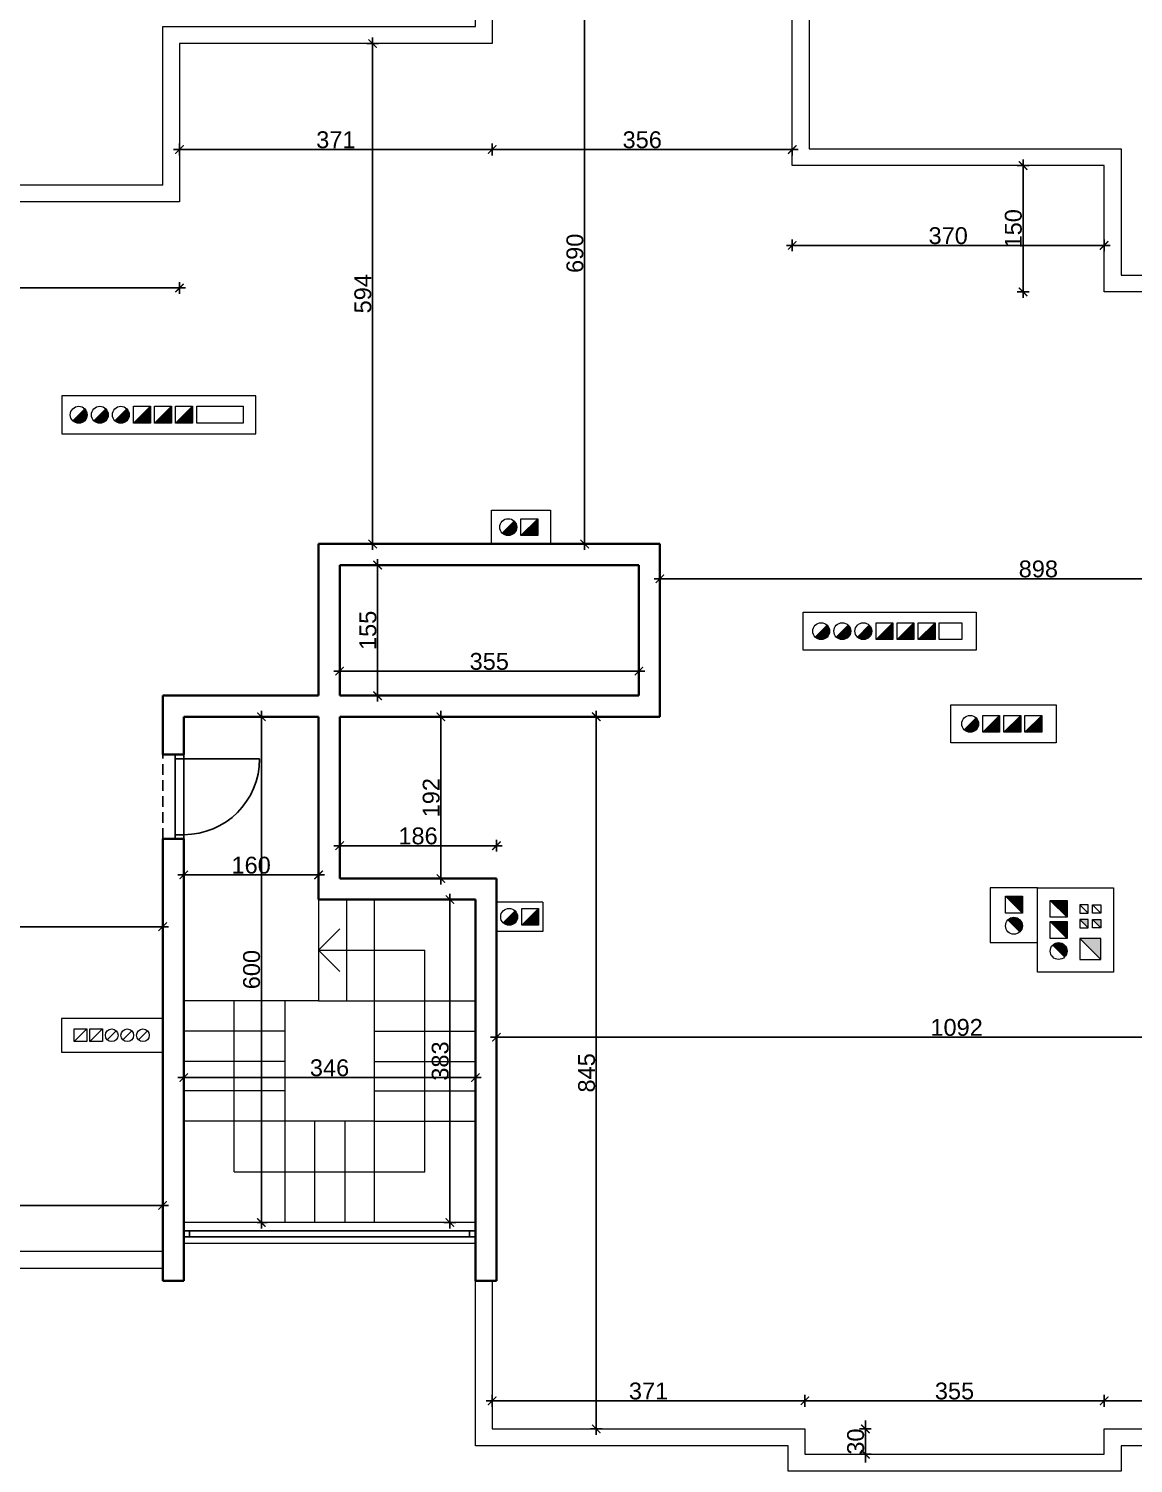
# Model space of a CAD drawing. Header units: centimetres. Extents: x 642232439 to 646206409, y 502891828 to 503284195.
# Drawn here: x 646204049 to 646205360, y 503275421 to 503277124 of the extents above; entities that cross this region are included whole.
import ezdxf

# ---------------------------------------------------------------- set-up
doc = ezdxf.new("R2010")
doc.units = ezdxf.units.CM
doc.header["$PDMODE"] = 35
doc.header["$PDSIZE"] = 0.1
doc.linetypes.add('HIDDENX2', pattern=[19.05, 12.7, -6.35])
for name, color, linetype, lineweight in [('TP_01 - 0.35', 1, 'Continuous', 35), ('TP_03 - 0.15', 3, 'Continuous', 15), ('TP_07 - 0.20', 7, 'Continuous', 20)]:
    doc.layers.add(name, color=color, linetype=linetype, lineweight=lineweight)
for name, color, linetype in [('TP_Hatch', 252, 'Continuous'), ('TP_Hidden', 8, 'HIDDENX2'), ('TP_Kotiranje', 3, 'Continuous'), ('TP_Otvori', 8, 'Continuous'), ('TP_Otvori.block', 8, 'Continuous')]:
    doc.layers.add(name, color=color, linetype=linetype)
doc.styles.get("Standard").update_dxf_attribs({"font": 'arial.ttf'})
doc.dimstyles.new('Radni', dxfattribs={"dimtxt": 20, "dimasz": 10, "dimexe": 7, "dimexo": 7, "dimgap": 1.25, "dimtad": 1, "dimdec": 1, "dimrnd": 0.5, "dimdsep": 46, "dimtxsty": 'Standard', "dimblk": 'ARCHTICK', "dimcen": 10, "dimdle": 7, "dimclrd": 256, "dimclre": 256, "dimadec": 1, "dimazin": 0, "dimtm": 1e-09, "dimtfac": 1, "dimtdec": 1, "dimtix": 1, "dimtmove": 0, "dimatfit": 0, "dimfxl": 7, "dimfxlon": 1, "dimarcsym": 0})

# ---------------------------------------------------------------- blocks, each defined once
blk = doc.blocks.new('*U525')
at = {"layer": 'TP_Otvori'}
for p, q in [((5, 0), (5, 90)), ((5, 0), (0, 0)), ((95, 0), (5, 0)), ((5, -10), (5, 0)), ((95, -10), (95, 0)), ((95, 0), (100, 0)), ((100, -10), (0, -10))]:
    blk.add_line(p, q, dxfattribs=at)
blk.add_arc((5, 0), 90, 0, 90, dxfattribs=at)
blk = doc.blocks.new('_ArchTick')
at = {"color": 0, "linetype": 'ByBlock', "const_width": 0.15}
blk.add_lwpolyline([(-0.5, -0.5), (0.5, 0.5)], dxfattribs=at)
blk = doc.blocks.new('*D146')
at = {"layer": 'Defpoints', "color": 0, "transparency": 16777216}
for p in [(646204208, 503275727.4), (646203468, 503275673), (646204208, 503275673)]:
    blk.add_point(p, dxfattribs=at)
at = {"layer": 'TP_Kotiranje', "lineweight": -2, "transparency": 16777216}
for p, q in [((646203461, 503275727.4), (646204215, 503275727.4)), ((646203468, 503275720.4), (646203468, 503275734.4)), ((646204208, 503275720.4), (646204208, 503275734.4))]:
    blk.add_line(p, q, dxfattribs=at)
at = {"layer": 'TP_Kotiranje', "lineweight": -2, "transparency": 16777216, "xscale": 10, "yscale": 10, "zscale": 10, "rotation": 180}
blk.add_blockref('_ArchTick', (646203468, 503275727.4), dxfattribs=at)
at = {"layer": 'TP_Kotiranje', "lineweight": -2, "transparency": 16777216, "xscale": 10, "yscale": 10, "zscale": 10}
blk.add_blockref('_ArchTick', (646204208, 503275727.4), dxfattribs=at)
at = {"layer": 'TP_Kotiranje', "color": 0, "transparency": 16777216, "insert": (646203838, 503275738.9), "char_height": 20, "attachment_point": 5}
blk.add_mtext('740', dxfattribs=at)
blk = doc.blocks.new('*D147')
at = {"layer": 'Defpoints', "color": 0, "transparency": 16777216}
for p in [(646204413.5, 503277106), (646204413.5, 503276512.2), (646204457.1, 503276512.2)]:
    blk.add_point(p, dxfattribs=at)
at = {"layer": 'TP_Kotiranje', "lineweight": -2, "transparency": 16777216}
for p, q in [((646204450.1, 503277106), (646204464.1, 503277106)), ((646204457.1, 503277113), (646204457.1, 503276505.2)), ((646204450.1, 503276512.2), (646204464.1, 503276512.2))]:
    blk.add_line(p, q, dxfattribs=at)
at = {"layer": 'TP_Kotiranje', "lineweight": -2, "transparency": 16777216, "xscale": 10, "yscale": 10, "zscale": 10}
for p, rotation in [((646204457.1, 503277106), 90), ((646204457.1, 503276512.2), 270)]:
    blk.add_blockref('_ArchTick', p, dxfattribs=dict(at, rotation=rotation))
at = {"layer": 'TP_Kotiranje', "color": 0, "transparency": 16777216, "insert": (646204445.6, 503276809.1), "char_height": 20, "attachment_point": 5, "rotation": 90}
blk.add_mtext('594', dxfattribs=at)
blk = doc.blocks.new('*D148')
at = {"layer": 'Defpoints', "color": 0, "transparency": 16777216}
for p in [(646204599, 503277106), (646204599, 503276980.2), (646204228, 503276918)]:
    blk.add_point(p, dxfattribs=at)
at = {"layer": 'TP_Kotiranje', "lineweight": -2, "transparency": 16777216}
for p, q in [((646204228, 503276973.2), (646204228, 503276987.2)), ((646204599, 503276987.2), (646204599, 503276973.2)), ((646204221, 503276980.2), (646204606, 503276980.2))]:
    blk.add_line(p, q, dxfattribs=at)
at = {"layer": 'TP_Kotiranje', "lineweight": -2, "transparency": 16777216, "xscale": 10, "yscale": 10, "zscale": 10, "rotation": 180}
blk.add_blockref('_ArchTick', (646204228, 503276980.2), dxfattribs=at)
at = {"layer": 'TP_Kotiranje', "lineweight": -2, "transparency": 16777216, "xscale": 10, "yscale": 10, "zscale": 10}
blk.add_blockref('_ArchTick', (646204599, 503276980.2), dxfattribs=at)
at = {"layer": 'TP_Kotiranje', "color": 0, "transparency": 16777216, "insert": (646204413.5, 503276991.7), "char_height": 20, "attachment_point": 5}
blk.add_mtext('371', dxfattribs=at)
blk = doc.blocks.new('*D149')
at = {"layer": 'Defpoints', "color": 0, "transparency": 16777216}
for p in [(646204599, 503277106), (646204955, 503276980.2), (646204955, 503276980.2)]:
    blk.add_point(p, dxfattribs=at)
at = {"layer": 'TP_Kotiranje', "lineweight": -2, "transparency": 16777216}
for p, q in [((646204599, 503276987.2), (646204599, 503276973.2)), ((646204592, 503276980.2), (646204962, 503276980.2)), ((646204955, 503276980.2), (646204955, 503276973.2))]:
    blk.add_line(p, q, dxfattribs=at)
at = {"layer": 'TP_Kotiranje', "lineweight": -2, "transparency": 16777216, "xscale": 10, "yscale": 10, "zscale": 10, "rotation": 180}
blk.add_blockref('_ArchTick', (646204599, 503276980.2), dxfattribs=at)
at = {"layer": 'TP_Kotiranje', "lineweight": -2, "transparency": 16777216, "xscale": 10, "yscale": 10, "zscale": 10}
blk.add_blockref('_ArchTick', (646204955, 503276980.2), dxfattribs=at)
at = {"layer": 'TP_Kotiranje', "color": 0, "transparency": 16777216, "insert": (646204777, 503276991.7), "char_height": 20, "attachment_point": 5}
blk.add_mtext('356', dxfattribs=at)
blk = doc.blocks.new('*D150')
at = {"layer": 'Defpoints', "color": 0, "transparency": 16777216}
for p in [(646204955, 503276961.2), (646205325, 503276886.2), (646205325, 503276866.5)]:
    blk.add_point(p, dxfattribs=at)
at = {"layer": 'TP_Kotiranje', "lineweight": -2, "transparency": 16777216}
for p, q in [((646204948, 503276866.5), (646205332, 503276866.5)), ((646204955, 503276873.5), (646204955, 503276859.5)), ((646205325, 503276873.5), (646205325, 503276859.5))]:
    blk.add_line(p, q, dxfattribs=at)
at = {"layer": 'TP_Kotiranje', "lineweight": -2, "transparency": 16777216, "xscale": 10, "yscale": 10, "zscale": 10, "rotation": 180}
blk.add_blockref('_ArchTick', (646204955, 503276866.5), dxfattribs=at)
at = {"layer": 'TP_Kotiranje', "lineweight": -2, "transparency": 16777216, "xscale": 10, "yscale": 10, "zscale": 10}
blk.add_blockref('_ArchTick', (646205325, 503276866.5), dxfattribs=at)
at = {"layer": 'TP_Kotiranje', "color": 0, "transparency": 16777216, "insert": (646205140, 503276877.9), "char_height": 20, "attachment_point": 5}
blk.add_mtext('370', dxfattribs=at)
blk = doc.blocks.new('*D151')
at = {"layer": 'Defpoints', "color": 0, "transparency": 16777216}
for p in [(646204955, 503276961.2), (646205228.9, 503276811.2), (646205325, 503276811.2)]:
    blk.add_point(p, dxfattribs=at)
at = {"layer": 'TP_Kotiranje', "lineweight": -2, "transparency": 16777216}
for p, q in [((646205228.9, 503276968.2), (646205228.9, 503276804.2)), ((646205221.9, 503276961.2), (646205235.9, 503276961.2)), ((646205235.9, 503276811.2), (646205221.9, 503276811.2))]:
    blk.add_line(p, q, dxfattribs=at)
at = {"layer": 'TP_Kotiranje', "lineweight": -2, "transparency": 16777216, "xscale": 10, "yscale": 10, "zscale": 10}
for p, rotation in [((646205228.9, 503276961.2), 90), ((646205228.9, 503276811.2), 270)]:
    blk.add_blockref('_ArchTick', p, dxfattribs=dict(at, rotation=rotation))
at = {"layer": 'TP_Kotiranje', "color": 0, "transparency": 16777216, "insert": (646205217.4, 503276886.2), "char_height": 20, "attachment_point": 5, "rotation": 90}
blk.add_mtext('150', dxfattribs=at)
blk = doc.blocks.new('*D153')
at = {"layer": 'Defpoints', "color": 0, "transparency": 16777216}
for p in [(646204970, 503275462.2), (646204970, 503275432.2), (646205041.8, 503275432.2)]:
    blk.add_point(p, dxfattribs=at)
at = {"layer": 'TP_Kotiranje', "lineweight": -2, "transparency": 16777216}
for p, q in [((646205041.8, 503275462.2), (646205041.8, 503275472.2)), ((646205034.8, 503275462.2), (646205048.8, 503275462.2)), ((646205041.8, 503275462.2), (646205041.8, 503275432.2)), ((646205034.8, 503275432.2), (646205048.8, 503275432.2)), ((646205041.8, 503275432.2), (646205041.8, 503275422.2))]:
    blk.add_line(p, q, dxfattribs=at)
at = {"layer": 'TP_Kotiranje', "lineweight": -2, "transparency": 16777216, "xscale": 10, "yscale": 10, "zscale": 10}
for p, rotation in [((646205041.8, 503275462.2), 270), ((646205041.8, 503275432.2), 90)]:
    blk.add_blockref('_ArchTick', p, dxfattribs=dict(at, rotation=rotation))
at = {"layer": 'TP_Kotiranje', "color": 0, "transparency": 16777216, "insert": (646205030.3, 503275447.2), "char_height": 20, "attachment_point": 5, "rotation": 90}
blk.add_mtext('30', dxfattribs=at)
blk = doc.blocks.new('*D154')
at = {"layer": 'Defpoints', "color": 0, "transparency": 16777216}
for p in [(646204970, 503275495.6), (646204970, 503275447.2), (646205325, 503275447.2)]:
    blk.add_point(p, dxfattribs=at)
at = {"layer": 'TP_Kotiranje', "lineweight": -2, "transparency": 16777216}
for p, q in [((646204970, 503275488.6), (646204970, 503275502.6)), ((646205325, 503275488.6), (646205325, 503275502.6)), ((646205332, 503275495.6), (646204963, 503275495.6))]:
    blk.add_line(p, q, dxfattribs=at)
at = {"layer": 'TP_Kotiranje', "lineweight": -2, "transparency": 16777216, "xscale": 10, "yscale": 10, "zscale": 10, "rotation": 180}
blk.add_blockref('_ArchTick', (646204970, 503275495.6), dxfattribs=at)
at = {"layer": 'TP_Kotiranje', "lineweight": -2, "transparency": 16777216, "xscale": 10, "yscale": 10, "zscale": 10}
blk.add_blockref('_ArchTick', (646205325, 503275495.6), dxfattribs=at)
at = {"layer": 'TP_Kotiranje', "color": 0, "transparency": 16777216, "insert": (646205147.5, 503275507.1), "char_height": 20, "attachment_point": 5}
blk.add_mtext('355', dxfattribs=at)
blk = doc.blocks.new('*D155')
at = {"layer": 'Defpoints', "color": 0, "transparency": 16777216}
for p in [(646204599, 503275550.1), (646204599, 503275495.6), (646204970, 503275447.2)]:
    blk.add_point(p, dxfattribs=at)
at = {"layer": 'TP_Kotiranje', "lineweight": -2, "transparency": 16777216}
for p, q in [((646204599, 503275502.6), (646204599, 503275488.6)), ((646204970, 503275488.6), (646204970, 503275502.6)), ((646204977, 503275495.6), (646204592, 503275495.6))]:
    blk.add_line(p, q, dxfattribs=at)
at = {"layer": 'TP_Kotiranje', "lineweight": -2, "transparency": 16777216, "xscale": 10, "yscale": 10, "zscale": 10, "rotation": 180}
blk.add_blockref('_ArchTick', (646204599, 503275495.6), dxfattribs=at)
at = {"layer": 'TP_Kotiranje', "lineweight": -2, "transparency": 16777216, "xscale": 10, "yscale": 10, "zscale": 10}
blk.add_blockref('_ArchTick', (646204970, 503275495.6), dxfattribs=at)
at = {"layer": 'TP_Kotiranje', "color": 0, "transparency": 16777216, "insert": (646204784.5, 503275507.1), "char_height": 20, "attachment_point": 5}
blk.add_mtext('371', dxfattribs=at)
blk = doc.blocks.new('*D156')
at = {"layer": 'Defpoints', "color": 0, "transparency": 16777216}
for p in [(646205696, 503275495.6), (646205696, 503275495.6), (646205325, 503275447.2)]:
    blk.add_point(p, dxfattribs=at)
at = {"layer": 'TP_Kotiranje', "lineweight": -2, "transparency": 16777216}
for p, q in [((646205325, 503275488.6), (646205325, 503275502.6)), ((646205696, 503275495.6), (646205696, 503275502.6)), ((646205318, 503275495.6), (646205703, 503275495.6))]:
    blk.add_line(p, q, dxfattribs=at)
at = {"layer": 'TP_Kotiranje', "lineweight": -2, "transparency": 16777216, "xscale": 10, "yscale": 10, "zscale": 10, "rotation": 180}
blk.add_blockref('_ArchTick', (646205325, 503275495.6), dxfattribs=at)
at = {"layer": 'TP_Kotiranje', "lineweight": -2, "transparency": 16777216, "xscale": 10, "yscale": 10, "zscale": 10}
blk.add_blockref('_ArchTick', (646205696, 503275495.6), dxfattribs=at)
at = {"layer": 'TP_Kotiranje', "color": 0, "transparency": 16777216, "insert": (646205510.5, 503275507.1), "char_height": 20, "attachment_point": 5}
blk.add_mtext('371', dxfattribs=at)
blk = doc.blocks.new('*D157')
at = {"layer": 'Defpoints', "color": 0, "transparency": 16777216}
for p in [(646204608, 503276307.2), (646204538.1, 503276115.2), (646204604, 503276115.2)]:
    blk.add_point(p, dxfattribs=at)
at = {"layer": 'TP_Kotiranje', "lineweight": -2, "transparency": 16777216}
for p, q in [((646204545.1, 503276307.2), (646204531.1, 503276307.2)), ((646204538.1, 503276314.2), (646204538.1, 503276108.2)), ((646204545.1, 503276115.2), (646204531.1, 503276115.2))]:
    blk.add_line(p, q, dxfattribs=at)
at = {"layer": 'TP_Kotiranje', "lineweight": -2, "transparency": 16777216, "xscale": 10, "yscale": 10, "zscale": 10}
for p, rotation in [((646204538.1, 503276307.2), 90), ((646204538.1, 503276115.2), 270)]:
    blk.add_blockref('_ArchTick', p, dxfattribs=dict(at, rotation=rotation))
at = {"layer": 'TP_Kotiranje', "color": 0, "transparency": 16777216, "insert": (646204526.7, 503276211.2), "char_height": 20, "attachment_point": 5, "rotation": 90}
blk.add_mtext('192', dxfattribs=at)
blk = doc.blocks.new('*D158')
at = {"layer": 'Defpoints', "color": 0, "transparency": 16777216}
for p in [(646204418, 503276211.2), (646204604, 503276154.2), (646204604, 503276115.2)]:
    blk.add_point(p, dxfattribs=at)
at = {"layer": 'TP_Kotiranje', "lineweight": -2, "transparency": 16777216}
for p, q in [((646204411, 503276154.2), (646204611, 503276154.2)), ((646204418, 503276161.2), (646204418, 503276147.2)), ((646204604, 503276147.2), (646204604, 503276161.2))]:
    blk.add_line(p, q, dxfattribs=at)
at = {"layer": 'TP_Kotiranje', "lineweight": -2, "transparency": 16777216, "xscale": 10, "yscale": 10, "zscale": 10, "rotation": 180}
blk.add_blockref('_ArchTick', (646204418, 503276154.2), dxfattribs=at)
at = {"layer": 'TP_Kotiranje', "lineweight": -2, "transparency": 16777216, "xscale": 10, "yscale": 10, "zscale": 10}
blk.add_blockref('_ArchTick', (646204604, 503276154.2), dxfattribs=at)
at = {"layer": 'TP_Kotiranje', "color": 0, "transparency": 16777216, "insert": (646204511, 503276165.7), "char_height": 20, "attachment_point": 5}
blk.add_mtext('186', dxfattribs=at)
blk = doc.blocks.new('*D159')
at = {"layer": 'Defpoints', "color": 0, "transparency": 16777216}
for p in [(646204595.5, 503276487.2), (646204463, 503276332.2), (646204595.5, 503276332.2)]:
    blk.add_point(p, dxfattribs=at)
at = {"layer": 'TP_Kotiranje', "lineweight": -2, "transparency": 16777216}
for p, q in [((646204463, 503276494.2), (646204463, 503276325.2)), ((646204470, 503276487.2), (646204456, 503276487.2)), ((646204470, 503276332.2), (646204456, 503276332.2))]:
    blk.add_line(p, q, dxfattribs=at)
at = {"layer": 'TP_Kotiranje', "lineweight": -2, "transparency": 16777216, "xscale": 10, "yscale": 10, "zscale": 10}
for p, rotation in [((646204463, 503276487.2), 90), ((646204463, 503276332.2), 270)]:
    blk.add_blockref('_ArchTick', p, dxfattribs=dict(at, rotation=rotation))
at = {"layer": 'TP_Kotiranje', "color": 0, "transparency": 16777216, "insert": (646204451.6, 503276409.7), "char_height": 20, "attachment_point": 5, "rotation": 90}
blk.add_mtext('155', dxfattribs=at)
blk = doc.blocks.new('*D160')
at = {"layer": 'Defpoints', "color": 0, "transparency": 16777216}
for p in [(646204418, 503276376.9), (646204773, 503276376.9), (646204773, 503276361.4)]:
    blk.add_point(p, dxfattribs=at)
at = {"layer": 'TP_Kotiranje', "lineweight": -2, "transparency": 16777216}
for p, q in [((646204418, 503276368.4), (646204418, 503276354.4)), ((646204773, 503276368.4), (646204773, 503276354.4)), ((646204411, 503276361.4), (646204780, 503276361.4))]:
    blk.add_line(p, q, dxfattribs=at)
at = {"layer": 'TP_Kotiranje', "lineweight": -2, "transparency": 16777216, "xscale": 10, "yscale": 10, "zscale": 10, "rotation": 180}
blk.add_blockref('_ArchTick', (646204418, 503276361.4), dxfattribs=at)
at = {"layer": 'TP_Kotiranje', "lineweight": -2, "transparency": 16777216, "xscale": 10, "yscale": 10, "zscale": 10}
blk.add_blockref('_ArchTick', (646204773, 503276361.4), dxfattribs=at)
at = {"layer": 'TP_Kotiranje', "color": 0, "transparency": 16777216, "insert": (646204595.5, 503276372.8), "char_height": 20, "attachment_point": 5}
blk.add_mtext('355', dxfattribs=at)
blk = doc.blocks.new('*D161')
at = {"layer": 'Defpoints', "color": 0, "transparency": 16777216}
for p in [(646204313, 503276307.2), (646204313, 503275707.2), (646204325.1, 503275707.2)]:
    blk.add_point(p, dxfattribs=at)
at = {"layer": 'TP_Kotiranje', "lineweight": -2, "transparency": 16777216}
for p, q in [((646204320, 503276307.2), (646204332.1, 503276307.2)), ((646204325.1, 503276314.2), (646204325.1, 503275700.2)), ((646204320, 503275707.2), (646204332.1, 503275707.2))]:
    blk.add_line(p, q, dxfattribs=at)
at = {"layer": 'TP_Kotiranje', "lineweight": -2, "transparency": 16777216, "xscale": 10, "yscale": 10, "zscale": 10}
for p, rotation in [((646204325.1, 503276307.2), 90), ((646204325.1, 503275707.2), 270)]:
    blk.add_blockref('_ArchTick', p, dxfattribs=dict(at, rotation=rotation))
at = {"layer": 'TP_Kotiranje', "color": 0, "transparency": 16777216, "insert": (646204313.6, 503276007.2), "char_height": 20, "attachment_point": 5, "rotation": 90}
blk.add_mtext('600', dxfattribs=at)
blk = doc.blocks.new('*D162')
at = {"layer": 'Defpoints', "color": 0, "transparency": 16777216}
for p in [(646204233, 503276010.7), (646204579, 503276010.7), (646204579, 503275879.1)]:
    blk.add_point(p, dxfattribs=at)
at = {"layer": 'TP_Kotiranje', "lineweight": -2, "transparency": 16777216}
for p, q in [((646204226, 503275879.1), (646204586, 503275879.1)), ((646204233, 503275886.1), (646204233, 503275872.1)), ((646204579, 503275886.1), (646204579, 503275872.1))]:
    blk.add_line(p, q, dxfattribs=at)
at = {"layer": 'TP_Kotiranje', "lineweight": -2, "transparency": 16777216, "xscale": 10, "yscale": 10, "zscale": 10, "rotation": 180}
blk.add_blockref('_ArchTick', (646204233, 503275879.1), dxfattribs=at)
at = {"layer": 'TP_Kotiranje', "lineweight": -2, "transparency": 16777216, "xscale": 10, "yscale": 10, "zscale": 10}
blk.add_blockref('_ArchTick', (646204579, 503275879.1), dxfattribs=at)
at = {"layer": 'TP_Kotiranje', "color": 0, "transparency": 16777216, "insert": (646204406, 503275890.6), "char_height": 20, "attachment_point": 5}
blk.add_mtext('346', dxfattribs=at)
blk = doc.blocks.new('*D163')
at = {"layer": 'Defpoints', "color": 0, "transparency": 16777216}
for p in [(646204233, 503276119.6), (646204233, 503276090.2), (646204393, 503276090.2)]:
    blk.add_point(p, dxfattribs=at)
at = {"layer": 'TP_Kotiranje', "lineweight": -2, "transparency": 16777216}
for p, q in [((646204400, 503276119.6), (646204226, 503276119.6)), ((646204233, 503276112.6), (646204233, 503276126.6)), ((646204393, 503276112.6), (646204393, 503276126.6))]:
    blk.add_line(p, q, dxfattribs=at)
at = {"layer": 'TP_Kotiranje', "lineweight": -2, "transparency": 16777216, "xscale": 10, "yscale": 10, "zscale": 10, "rotation": 180}
blk.add_blockref('_ArchTick', (646204233, 503276119.6), dxfattribs=at)
at = {"layer": 'TP_Kotiranje', "lineweight": -2, "transparency": 16777216, "xscale": 10, "yscale": 10, "zscale": 10}
blk.add_blockref('_ArchTick', (646204393, 503276119.6), dxfattribs=at)
at = {"layer": 'TP_Kotiranje', "color": 0, "transparency": 16777216, "insert": (646204313, 503276131), "char_height": 20, "attachment_point": 5}
blk.add_mtext('160', dxfattribs=at)
blk = doc.blocks.new('*D164')
at = {"layer": 'Defpoints', "color": 0, "transparency": 16777216}
for p in [(646204486, 503276090.2), (646204486, 503275707.2), (646204548.8, 503275707.2)]:
    blk.add_point(p, dxfattribs=at)
at = {"layer": 'TP_Kotiranje', "lineweight": -2, "transparency": 16777216}
for p, q in [((646204548.8, 503276097.2), (646204548.8, 503275700.2)), ((646204541.8, 503276090.2), (646204555.8, 503276090.2)), ((646204541.8, 503275707.2), (646204555.8, 503275707.2))]:
    blk.add_line(p, q, dxfattribs=at)
at = {"layer": 'TP_Kotiranje', "lineweight": -2, "transparency": 16777216, "xscale": 10, "yscale": 10, "zscale": 10}
for p, rotation in [((646204548.8, 503276090.2), 90), ((646204548.8, 503275707.2), 270)]:
    blk.add_blockref('_ArchTick', p, dxfattribs=dict(at, rotation=rotation))
at = {"layer": 'TP_Kotiranje', "color": 0, "transparency": 16777216, "insert": (646204537.4, 503275898.7), "char_height": 20, "attachment_point": 5, "rotation": 90}
blk.add_mtext('383', dxfattribs=at)
blk = doc.blocks.new('*D165')
at = {"layer": 'Defpoints', "color": 0, "transparency": 16777216}
for p in [(646203111, 503276918), (646204228, 503276918), (646204228, 503276816)]:
    blk.add_point(p, dxfattribs=at)
at = {"layer": 'TP_Kotiranje', "lineweight": -2, "transparency": 16777216}
for p, q in [((646203104, 503276816), (646204235, 503276816)), ((646203111, 503276823), (646203111, 503276809)), ((646204228, 503276823), (646204228, 503276809))]:
    blk.add_line(p, q, dxfattribs=at)
at = {"layer": 'TP_Kotiranje', "lineweight": -2, "transparency": 16777216, "xscale": 10, "yscale": 10, "zscale": 10, "rotation": 180}
blk.add_blockref('_ArchTick', (646203111, 503276816), dxfattribs=at)
at = {"layer": 'TP_Kotiranje', "lineweight": -2, "transparency": 16777216, "xscale": 10, "yscale": 10, "zscale": 10}
blk.add_blockref('_ArchTick', (646204228, 503276816), dxfattribs=at)
at = {"layer": 'TP_Kotiranje', "color": 0, "transparency": 16777216, "insert": (646203669.5, 503276827.2), "char_height": 20, "attachment_point": 5}
blk.add_mtext('1117', dxfattribs=at)
blk = doc.blocks.new('*D166')
at = {"layer": 'Defpoints', "color": 0, "transparency": 16777216}
for p in [(646204798, 503276307.2), (646204722.5, 503275462.2), (646204784.5, 503275462.2)]:
    blk.add_point(p, dxfattribs=at)
at = {"layer": 'TP_Kotiranje', "lineweight": -2, "transparency": 16777216}
for p, q in [((646204729.5, 503276307.2), (646204715.5, 503276307.2)), ((646204722.5, 503276314.2), (646204722.5, 503275455.2)), ((646204729.5, 503275462.2), (646204715.5, 503275462.2))]:
    blk.add_line(p, q, dxfattribs=at)
at = {"layer": 'TP_Kotiranje', "lineweight": -2, "transparency": 16777216, "xscale": 10, "yscale": 10, "zscale": 10}
for p, rotation in [((646204722.5, 503276307.2), 90), ((646204722.5, 503275462.2), 270)]:
    blk.add_blockref('_ArchTick', p, dxfattribs=dict(at, rotation=rotation))
at = {"layer": 'TP_Kotiranje', "color": 0, "transparency": 16777216, "insert": (646204711.1, 503275884.7), "char_height": 20, "attachment_point": 5, "rotation": 90}
blk.add_mtext('845', dxfattribs=at)
blk = doc.blocks.new('*D167')
at = {"layer": 'Defpoints', "color": 0, "transparency": 16777216}
for p in [(646204708.7, 503277202), (646204722.5, 503277202), (646204722.5, 503276512.2)]:
    blk.add_point(p, dxfattribs=at)
at = {"layer": 'TP_Kotiranje', "lineweight": -2, "transparency": 16777216}
for p, q in [((646204708.7, 503276505.2), (646204708.7, 503277209)), ((646204715.5, 503277202), (646204701.7, 503277202)), ((646204715.5, 503276512.2), (646204701.7, 503276512.2))]:
    blk.add_line(p, q, dxfattribs=at)
at = {"layer": 'TP_Kotiranje', "lineweight": -2, "transparency": 16777216, "xscale": 10, "yscale": 10, "zscale": 10}
for p, rotation in [((646204708.7, 503277202), 90), ((646204708.7, 503276512.2), 270)]:
    blk.add_blockref('_ArchTick', p, dxfattribs=dict(at, rotation=rotation))
at = {"layer": 'TP_Kotiranje', "color": 0, "transparency": 16777216, "insert": (646204697.2, 503276857.1), "char_height": 20, "attachment_point": 5, "rotation": 90}
blk.add_mtext('690', dxfattribs=at)
blk = doc.blocks.new('*D168')
at = {"layer": 'Defpoints', "color": 0, "transparency": 16777216}
for p in [(646205696, 503276471), (646204798, 503276409.7), (646205696, 503276409.7)]:
    blk.add_point(p, dxfattribs=at)
at = {"layer": 'TP_Kotiranje', "lineweight": -2, "transparency": 16777216}
for p, q in [((646204791, 503276471), (646205703, 503276471)), ((646204798, 503276464), (646204798, 503276478)), ((646205696, 503276464), (646205696, 503276478))]:
    blk.add_line(p, q, dxfattribs=at)
at = {"layer": 'TP_Kotiranje', "lineweight": -2, "transparency": 16777216, "xscale": 10, "yscale": 10, "zscale": 10, "rotation": 180}
blk.add_blockref('_ArchTick', (646204798, 503276471), dxfattribs=at)
at = {"layer": 'TP_Kotiranje', "lineweight": -2, "transparency": 16777216, "xscale": 10, "yscale": 10, "zscale": 10}
blk.add_blockref('_ArchTick', (646205696, 503276471), dxfattribs=at)
at = {"layer": 'TP_Kotiranje', "color": 0, "transparency": 16777216, "insert": (646205247, 503276482.5), "char_height": 20, "attachment_point": 5}
blk.add_mtext('898', dxfattribs=at)
blk = doc.blocks.new('*D169')
at = {"layer": 'Defpoints', "color": 0, "transparency": 16777216}
for p in [(646204604, 503275934.2), (646205696, 503275934.2), (646205696, 503275927)]:
    blk.add_point(p, dxfattribs=at)
at = {"layer": 'TP_Kotiranje', "lineweight": -2, "transparency": 16777216}
for p, q in [((646204597, 503275927), (646205703, 503275927)), ((646204604, 503275927.2), (646204604, 503275920)), ((646205696, 503275927.2), (646205696, 503275920))]:
    blk.add_line(p, q, dxfattribs=at)
at = {"layer": 'TP_Kotiranje', "lineweight": -2, "transparency": 16777216, "xscale": 10, "yscale": 10, "zscale": 10, "rotation": 180}
blk.add_blockref('_ArchTick', (646204604, 503275927), dxfattribs=at)
at = {"layer": 'TP_Kotiranje', "lineweight": -2, "transparency": 16777216, "xscale": 10, "yscale": 10, "zscale": 10}
blk.add_blockref('_ArchTick', (646205696, 503275927), dxfattribs=at)
at = {"layer": 'TP_Kotiranje', "color": 0, "transparency": 16777216, "insert": (646205150, 503275938.5), "char_height": 20, "attachment_point": 5}
blk.add_mtext('1092', dxfattribs=at)
blk = doc.blocks.new('*D170')
at = {"layer": 'Defpoints', "color": 0, "transparency": 16777216}
for p in [(646203111, 503276058.1), (646203111, 503276042.1), (646204208, 503276042.1)]:
    blk.add_point(p, dxfattribs=at)
at = {"layer": 'TP_Kotiranje', "lineweight": -2, "transparency": 16777216}
for p, q in [((646203111, 503276051.1), (646203111, 503276065.1)), ((646204208, 503276051.1), (646204208, 503276065.1)), ((646204215, 503276058.1), (646203104, 503276058.1))]:
    blk.add_line(p, q, dxfattribs=at)
at = {"layer": 'TP_Kotiranje', "lineweight": -2, "transparency": 16777216, "xscale": 10, "yscale": 10, "zscale": 10, "rotation": 180}
blk.add_blockref('_ArchTick', (646203111, 503276058.1), dxfattribs=at)
at = {"layer": 'TP_Kotiranje', "lineweight": -2, "transparency": 16777216, "xscale": 10, "yscale": 10, "zscale": 10}
blk.add_blockref('_ArchTick', (646204208, 503276058.1), dxfattribs=at)
at = {"layer": 'TP_Kotiranje', "color": 0, "transparency": 16777216, "insert": (646203659.5, 503276069.5), "char_height": 20, "attachment_point": 5}
blk.add_mtext('1097', dxfattribs=at)

msp = doc.modelspace()

# ---------------------------------------------------------------- hatches: boundary and pattern name
at = {"layer": 'TP_07 - 0.20'}
h = msp.add_hatch(color=256, dxfattribs=at)
h.dxf.hatch_style = 1
h.paths.add_polyline_path([(646205296.05, 503276066.74), (646205306.05, 503276056.74), (646205306.05, 503276066.74)])
h.paths.add_polyline_path([(646205321.05, 503276056.74), (646205321.05, 503276066.74), (646205311.05, 503276066.74)])
h = msp.add_hatch(color=256, dxfattribs=at)
h.dxf.hatch_style = 1
h.paths.add_polyline_path([(646205321.05, 503276019.24), (646205321.05, 503276044.24), (646205296.05, 503276044.24)])
at = {"layer": 'TP_Hatch'}
h = msp.add_hatch(color=256, dxfattribs=at)
h.dxf.hatch_style = 1
h.paths.add_polyline_path([(646204193.44, 503276655.54), (646204193.44, 503276675.54), (646204173.44, 503276655.54)])
h = msp.add_hatch(color=256, dxfattribs=at)
h.dxf.hatch_style = 1
h.paths.add_polyline_path([(646204218.44, 503276655.54), (646204218.44, 503276675.54), (646204198.44, 503276655.54)])
h = msp.add_hatch(color=256, dxfattribs=at)
h.dxf.hatch_style = 1
h.paths.add_polyline_path([(646204243.44, 503276655.54), (646204243.44, 503276675.54), (646204223.44, 503276655.54)])
h = msp.add_hatch(color=256, dxfattribs=at)
h.dxf.hatch_style = 1
edge = h.paths.add_edge_path()
edge.add_arc((646204108.44, 503276665.54), 10, 225, 270)
edge.add_arc((646204108.44, 503276665.54), 10, 270, 360)
edge.add_arc((646204108.44, 503276665.54), 10, 0, 45)
edge.add_line((646204115.51, 503276672.61), (646204101.37, 503276658.47))
h = msp.add_hatch(color=256, dxfattribs=at)
h.dxf.hatch_style = 1
edge = h.paths.add_edge_path()
edge.add_arc((646204133.44, 503276665.54), 10, 225, 270)
edge.add_arc((646204133.44, 503276665.54), 10, 270, 360)
edge.add_arc((646204133.44, 503276665.54), 10, 0, 45)
edge.add_line((646204140.51, 503276672.61), (646204126.37, 503276658.47))
h = msp.add_hatch(color=256, dxfattribs=at)
h.dxf.hatch_style = 1
edge = h.paths.add_edge_path()
edge.add_arc((646204158.44, 503276665.54), 10, 225, 270)
edge.add_arc((646204158.44, 503276665.54), 10, 270, 360)
edge.add_arc((646204158.44, 503276665.54), 10, 0, 45)
edge.add_line((646204165.51, 503276672.61), (646204151.37, 503276658.47))
h = msp.add_hatch(color=256, dxfattribs=at)
h.dxf.hatch_style = 1
edge = h.paths.add_edge_path()
edge.add_arc((646204618.05, 503276532.24), 10, 225, 270)
edge.add_arc((646204618.05, 503276532.24), 10, 270, 360)
edge.add_arc((646204618.05, 503276532.24), 10, 0, 45)
edge.add_line((646204625.12, 503276539.31), (646204610.98, 503276525.17))
h = msp.add_hatch(color=256, dxfattribs=at)
h.dxf.hatch_style = 1
h.paths.add_polyline_path([(646204653.05, 503276522.24), (646204653.05, 503276542.24), (646204633.05, 503276522.24)])
h = msp.add_hatch(color=256, dxfattribs=at)
h.dxf.hatch_style = 1
edge = h.paths.add_edge_path()
edge.add_arc((646204989.37, 503276408.74), 10, 225, 270)
edge.add_arc((646204989.37, 503276408.74), 10, 270, 360)
edge.add_arc((646204989.37, 503276408.74), 10, 0, 45)
edge.add_line((646204996.44, 503276415.81), (646204982.3, 503276401.67))
h = msp.add_hatch(color=256, dxfattribs=at)
h.dxf.hatch_style = 1
edge = h.paths.add_edge_path()
edge.add_arc((646205014.37, 503276408.74), 10, 225, 270)
edge.add_arc((646205014.37, 503276408.74), 10, 270, 360)
edge.add_arc((646205014.37, 503276408.74), 10, 0, 45)
edge.add_line((646205021.44, 503276415.81), (646205007.3, 503276401.67))
h = msp.add_hatch(color=256, dxfattribs=at)
h.dxf.hatch_style = 1
edge = h.paths.add_edge_path()
edge.add_arc((646205039.37, 503276408.74), 10, 225, 270)
edge.add_arc((646205039.37, 503276408.74), 10, 270, 360)
edge.add_arc((646205039.37, 503276408.74), 10, 0, 45)
edge.add_line((646205046.44, 503276415.81), (646205032.3, 503276401.67))
h = msp.add_hatch(color=256, dxfattribs=at)
h.dxf.hatch_style = 1
h.paths.add_polyline_path([(646205074.37, 503276398.74), (646205074.37, 503276418.74), (646205054.37, 503276398.74)])
h = msp.add_hatch(color=256, dxfattribs=at)
h.dxf.hatch_style = 1
h.paths.add_polyline_path([(646205099.37, 503276398.74), (646205099.37, 503276418.74), (646205079.37, 503276398.74)])
h = msp.add_hatch(color=256, dxfattribs=at)
h.dxf.hatch_style = 1
h.paths.add_polyline_path([(646205124.37, 503276398.74), (646205124.37, 503276418.74), (646205104.37, 503276398.74)])
h = msp.add_hatch(color=256, dxfattribs=at)
h.dxf.hatch_style = 1
edge = h.paths.add_edge_path()
edge.add_arc((646205166.05, 503276298.74), 10, 225, 270)
edge.add_arc((646205166.05, 503276298.74), 10, 270, 360)
edge.add_arc((646205166.05, 503276298.74), 10, 0, 45)
edge.add_line((646205173.12, 503276305.81), (646205158.98, 503276291.67))
h = msp.add_hatch(color=256, dxfattribs=at)
h.dxf.hatch_style = 1
h.paths.add_polyline_path([(646205201.05, 503276288.74), (646205201.05, 503276308.74), (646205181.05, 503276288.74)])
h = msp.add_hatch(color=256, dxfattribs=at)
h.dxf.hatch_style = 1
h.paths.add_polyline_path([(646205226.05, 503276288.74), (646205226.05, 503276308.74), (646205206.05, 503276288.74)])
h = msp.add_hatch(color=256, dxfattribs=at)
h.dxf.hatch_style = 1
h.paths.add_polyline_path([(646205251.05, 503276288.74), (646205251.05, 503276308.74), (646205231.05, 503276288.74)])
h = msp.add_hatch(color=256, dxfattribs=at)
h.dxf.hatch_style = 1
h.paths.add_polyline_path([(646204654.05, 503276059.74), (646204654.05, 503276079.74), (646204634.05, 503276059.74)])
h = msp.add_hatch(color=256, dxfattribs=at)
h.dxf.hatch_style = 1
h.paths.add_polyline_path([(646205228.02, 503276094.24), (646205208.02, 503276094.24), (646205228.02, 503276074.24)])
h = msp.add_hatch(color=256, dxfattribs=at)
h.dxf.hatch_style = 1
h.paths.add_polyline_path([(646205281.05, 503276089.24), (646205261.05, 503276089.24), (646205281.05, 503276069.24)])
h = msp.add_hatch(color=256, dxfattribs=at)
h.dxf.hatch_style = 1
edge = h.paths.add_edge_path()
edge.add_arc((646204619.05, 503276069.74), 10, 225, 270)
edge.add_arc((646204619.05, 503276069.74), 10, 270, 360)
edge.add_arc((646204619.05, 503276069.74), 10, 0, 45)
edge.add_line((646204626.12, 503276076.81), (646204611.98, 503276062.67))
h = msp.add_hatch(color=256, dxfattribs=at)
h.dxf.hatch_style = 1
edge = h.paths.add_edge_path()
edge.add_arc((646205218.02, 503276059.24), 10, 315, 360)
edge.add_arc((646205218.02, 503276059.24), 10, 360, 450)
edge.add_arc((646205218.02, 503276059.24), 10, 90, 135)
edge.add_line((646205210.95, 503276066.31), (646205225.09, 503276052.17))
h = msp.add_hatch(color=256, dxfattribs=at)
h.dxf.hatch_style = 1
h.paths.add_polyline_path([(646205281.05, 503276064.24), (646205261.05, 503276064.24), (646205281.05, 503276044.24)])
h = msp.add_hatch(color=256, dxfattribs=at)
h.dxf.hatch_style = 1
edge = h.paths.add_edge_path()
edge.add_arc((646205271.05, 503276029.24), 10, 315, 360)
edge.add_arc((646205271.05, 503276029.24), 10, 360, 450)
edge.add_arc((646205271.05, 503276029.24), 10, 90, 135)
edge.add_line((646205263.98, 503276036.31), (646205278.12, 503276022.17))

# ---------------------------------------------------------------- linework, layer by layer
at = {"layer": 'TP_01 - 0.35'}
for p, q in [((646204393.05, 503276332.24), (646204393.05, 503276512.24)), ((646204393.05, 503276512.24), (646204798.05, 503276512.24)), ((646204798.05, 503276307.24), (646204798.05, 503276512.24)), ((646204418.05, 503276332.24), (646204418.05, 503276487.24)), ((646204418.05, 503276487.24), (646204773.05, 503276487.24)), ((646204773.05, 503276332.24), (646204773.05, 503276487.24)), ((646204208.05, 503276332.24), (646204208.05, 503276262.24)), ((646204393.05, 503276332.24), (646204208.05, 503276332.24)), ((646204418.05, 503276332.24), (646204773.05, 503276332.24)), ((646204233.05, 503276307.24), (646204233.05, 503276262.24)), ((646204393.05, 503276307.24), (646204233.05, 503276307.24)), ((646204393.05, 503276307.24), (646204393.05, 503276090.24)), ((646204418.05, 503276307.24), (646204418.05, 503276115.24)), ((646204418.05, 503276307.24), (646204798.05, 503276307.24)), ((646204233.05, 503276262.24), (646204208.05, 503276262.24)), ((646204208.05, 503276162.24), (646204208.05, 503275922.04)), ((646204233.05, 503276162.24), (646204208.05, 503276162.24)), ((646204233.05, 503276162.24), (646204233.05, 503275638.04)), ((646204604.05, 503276115.24), (646204418.05, 503276115.24)), ((646204604.05, 503276115.24), (646204604.05, 503275887.24)), ((646204579.05, 503276090.24), (646204393.05, 503276090.24)), ((646204579.05, 503276090.24), (646204579.05, 503275638.04)), ((646204208.05, 503275922.04), (646204208.05, 503275638.04)), ((646204604.05, 503275887.24), (646204604.05, 503275638.04)), ((646204233.05, 503275638.04), (646204208.05, 503275638.04)), ((646204604.05, 503275638.04), (646204579.05, 503275638.04))]:
    msp.add_line(p, q, dxfattribs=at)
at = {"layer": 'TP_03 - 0.15'}
for p, q in [((646204426.05, 503276090.24), (646204426.05, 503275970.24)), ((646204459.05, 503276090.24), (646204459.05, 503275827.24)), ((646204393.05, 503276030.24), (646204418.2, 503276055.39)), ((646204393.05, 503276030.24), (646204519.05, 503276030.24)), ((646204393.05, 503276030.24), (646204418.2, 503276005.09)), ((646204519.05, 503275767.24), (646204519.05, 503276030.24)), ((646204293.05, 503275767.24), (646204293.05, 503275970.24)), ((646204353.05, 503275970.24), (646204353.05, 503275827.24)), ((646204393.05, 503275970.24), (646204459.05, 503275970.24)), ((646204459.05, 503275970.24), (646204579.05, 503275970.24)), ((646204353.05, 503275934.24), (646204233.05, 503275934.24)), ((646204459.05, 503275934.24), (646204579.05, 503275934.24)), ((646204353.05, 503275898.24), (646204233.05, 503275898.24)), ((646204459.05, 503275898.24), (646204579.05, 503275898.24)), ((646204353.05, 503275863.24), (646204233.05, 503275863.24)), ((646204459.05, 503275863.24), (646204579.05, 503275863.24)), ((646204353.05, 503275827.24), (646204233.05, 503275827.24)), ((646204459.05, 503275827.24), (646204353.05, 503275827.24)), ((646204353.05, 503275827.24), (646204353.05, 503275707.24)), ((646204388.05, 503275827.24), (646204388.05, 503275707.24)), ((646204424.05, 503275827.24), (646204424.05, 503275707.24)), ((646204459.05, 503275827.24), (646204579.05, 503275827.24)), ((646204459.05, 503275827.24), (646204459.05, 503275707.24)), ((646204293.05, 503275767.24), (646204519.05, 503275767.24))]:
    msp.add_line(p, q, dxfattribs=at)
at = {"layer": 'TP_07 - 0.20'}
for p, q in [((646204193.44, 503276675.54), (646204173.44, 503276655.54)), ((646204218.44, 503276675.54), (646204198.44, 503276655.54)), ((646204243.44, 503276675.54), (646204223.44, 503276655.54)), ((646204115.51, 503276672.61), (646204101.37, 503276658.47)), ((646204140.51, 503276672.61), (646204126.37, 503276658.47)), ((646204165.51, 503276672.61), (646204151.37, 503276658.47)), ((646204598.05, 503276512.24), (646204598.05, 503276552.24)), ((646204598.05, 503276552.24), (646204668.05, 503276552.24)), ((646204625.12, 503276539.31), (646204610.98, 503276525.17)), ((646204653.05, 503276542.24), (646204633.05, 503276522.24)), ((646204668.05, 503276552.24), (646204668.05, 503276512.24)), ((646204996.44, 503276415.81), (646204982.3, 503276401.67)), ((646205021.44, 503276415.81), (646205007.3, 503276401.67)), ((646205046.44, 503276415.81), (646205032.3, 503276401.67)), ((646205074.37, 503276418.74), (646205054.37, 503276398.74)), ((646205099.37, 503276418.74), (646205079.37, 503276398.74)), ((646205124.37, 503276418.74), (646205104.37, 503276398.74)), ((646205173.12, 503276305.81), (646205158.98, 503276291.67)), ((646205201.05, 503276308.74), (646205181.05, 503276288.74)), ((646205226.05, 503276308.74), (646205206.05, 503276288.74)), ((646205251.05, 503276308.74), (646205231.05, 503276288.74)), ((646204393.05, 503276090.24), (646204393.05, 503275970.24)), ((646204659.05, 503276087.24), (646204604.05, 503276087.24)), ((646204654.05, 503276079.74), (646204634.05, 503276059.74)), ((646204659.05, 503276087.24), (646204659.05, 503276052.24)), ((646205208.02, 503276094.24), (646205228.02, 503276074.24)), ((646205261.05, 503276089.24), (646205281.05, 503276069.24)), ((646205296.05, 503276084.24), (646205306.05, 503276074.24)), ((646205311.05, 503276084.24), (646205321.05, 503276074.24)), ((646204626.12, 503276076.81), (646204611.98, 503276062.67)), ((646205210.95, 503276066.31), (646205225.09, 503276052.17)), ((646205261.05, 503276064.24), (646205281.05, 503276044.24)), ((646205296.05, 503276066.74), (646205306.05, 503276056.74)), ((646205311.05, 503276066.74), (646205321.05, 503276056.74)), ((646204659.05, 503276052.24), (646204604.05, 503276052.24)), ((646205263.98, 503276036.31), (646205278.12, 503276022.17)), ((646205296.05, 503276044.24), (646205321.05, 503276019.24)), ((646204393.05, 503275970.24), (646204233.05, 503275970.24)), ((646204208.05, 503275949.24), (646204088.05, 503275949.24)), ((646204088.05, 503275949.24), (646204088.05, 503275909.24)), ((646204118.05, 503275936.74), (646204103.05, 503275921.74)), ((646204136.55, 503275936.74), (646204121.55, 503275921.74)), ((646204152.85, 503275934.54), (646204142.25, 503275923.94)), ((646204171.35, 503275934.54), (646204160.75, 503275923.94)), ((646204189.85, 503275934.54), (646204179.25, 503275923.94)), ((646204088.05, 503275909.24), (646204208.05, 503275909.24)), ((646204579.05, 503275707.24), (646204233.05, 503275707.24)), ((646204579.05, 503275682.24), (646204233.05, 503275682.24))]:
    msp.add_line(p, q, dxfattribs=at)
for points in [[(646204208.05, 503276938.04), (646204208.05, 503277126.04), (646204579.05, 503277126.04), (646204579.05, 503277222.04), (646204975.05, 503277222.04), (646204975.05, 503276981.24), (646205345.05, 503276981.24), (646205345.05, 503276831.24), (646205716.05, 503276831.24), (646205716.05, 503275442.24)], [(646204599.05, 503275638.04), (646204599.05, 503275462.24), (646204970.05, 503275462.24), (646204970.05, 503275432.24), (646205325.05, 503275432.24), (646205325.05, 503275462.24), (646205696.05, 503275462.24), (646205696.05, 503276811.24), (646205325.05, 503276811.24), (646205325.05, 503276961.24), (646204955.05, 503276961.24), (646204955.05, 503277202.04), (646204599.05, 503277202.04), (646204599.05, 503277106.04), (646204228.05, 503277106.04), (646204228.05, 503276918.04), (646203111.05, 503276918.04), (646203111.05, 503275573.04), (646203468.05, 503275573.04), (646203468.05, 503275673.04), (646204208.05, 503275673.04)], [(646204208.05, 503276938.04), (646203091.05, 503276938.04), (646203091.05, 503275553.04), (646203488.05, 503275553.04), (646203488.05, 503275653.04), (646204208.05, 503275653.04)], [(646204950.05, 503275412.24), (646204950.05, 503275442.24), (646204579.05, 503275442.24), (646204579.05, 503275682.24)], [(646205716.05, 503275442.24), (646205345.05, 503275442.24), (646205345.05, 503275412.24), (646204950.05, 503275412.24)]]:
    msp.add_lwpolyline(points, dxfattribs=at)
for points in [[(646204318.44, 503276688.04), (646204088.44, 503276688.04), (646204088.44, 503276643.04), (646204318.44, 503276643.04)], [(646204173.44, 503276675.54), (646204193.44, 503276675.54), (646204193.44, 503276655.54), (646204173.44, 503276655.54)], [(646204198.44, 503276675.54), (646204218.44, 503276675.54), (646204218.44, 503276655.54), (646204198.44, 503276655.54)], [(646204223.44, 503276675.54), (646204243.44, 503276675.54), (646204243.44, 503276655.54), (646204223.44, 503276655.54)], [(646204248.44, 503276675.54), (646204303.44, 503276675.54), (646204303.44, 503276655.54), (646204248.44, 503276655.54)], [(646204633.05, 503276542.24), (646204653.05, 503276542.24), (646204653.05, 503276522.24), (646204633.05, 503276522.24)], [(646204968.05, 503276386.24), (646204968.05, 503276431.24), (646205173.05, 503276431.24), (646205173.05, 503276386.24)], [(646205054.37, 503276418.74), (646205074.37, 503276418.74), (646205074.37, 503276398.74), (646205054.37, 503276398.74)], [(646205079.37, 503276418.74), (646205099.37, 503276418.74), (646205099.37, 503276398.74), (646205079.37, 503276398.74)], [(646205104.37, 503276418.74), (646205124.37, 503276418.74), (646205124.37, 503276398.74), (646205104.37, 503276398.74)], [(646205129.37, 503276418.74), (646205156.37, 503276418.74), (646205156.37, 503276398.74), (646205129.37, 503276398.74)], [(646205143.05, 503276276.24), (646205143.05, 503276321.24), (646205268.05, 503276321.24), (646205268.05, 503276276.24)], [(646205181.05, 503276308.74), (646205201.05, 503276308.74), (646205201.05, 503276288.74), (646205181.05, 503276288.74)], [(646205206.05, 503276308.74), (646205226.05, 503276308.74), (646205226.05, 503276288.74), (646205206.05, 503276288.74)], [(646205231.05, 503276308.74), (646205251.05, 503276308.74), (646205251.05, 503276288.74), (646205231.05, 503276288.74)], [(646205246.05, 503276104.24), (646205189.98, 503276104.24), (646205189.98, 503276039.35), (646205246.05, 503276039.35)], [(646205246.05, 503276104.24), (646205336.05, 503276104.24), (646205336.05, 503276004.24), (646205246.05, 503276004.24)], [(646204634.05, 503276079.74), (646204654.05, 503276079.74), (646204654.05, 503276059.74), (646204634.05, 503276059.74)], [(646205208.02, 503276074.24), (646205208.02, 503276094.24), (646205228.02, 503276094.24), (646205228.02, 503276074.24)], [(646205261.05, 503276069.24), (646205261.05, 503276089.24), (646205281.05, 503276089.24), (646205281.05, 503276069.24)], [(646205296.05, 503276084.24), (646205296.05, 503276074.24), (646205306.05, 503276074.24), (646205306.05, 503276084.24)], [(646205321.05, 503276084.24), (646205321.05, 503276074.24), (646205311.05, 503276074.24), (646205311.05, 503276084.24)], [(646205261.05, 503276044.24), (646205261.05, 503276064.24), (646205281.05, 503276064.24), (646205281.05, 503276044.24)], [(646205296.05, 503276066.74), (646205296.05, 503276056.74), (646205306.05, 503276056.74), (646205306.05, 503276066.74)], [(646205321.05, 503276066.74), (646205321.05, 503276056.74), (646205311.05, 503276056.74), (646205311.05, 503276066.74)], [(646205296.05, 503276044.24), (646205296.05, 503276019.24), (646205321.05, 503276019.24), (646205321.05, 503276044.24)], [(646204103.05, 503275936.74), (646204118.05, 503275936.74), (646204118.05, 503275921.74), (646204103.05, 503275921.74)], [(646204121.55, 503275936.74), (646204136.55, 503275936.74), (646204136.55, 503275921.74), (646204121.55, 503275921.74)]]:
    msp.add_lwpolyline(points, close=True, dxfattribs=at)
for centre, radius in [((646204108.44, 503276665.54), 10), ((646204133.44, 503276665.54), 10), ((646204158.44, 503276665.54), 10), ((646204618.05, 503276532.24), 10), ((646204989.37, 503276408.74), 10), ((646205014.37, 503276408.74), 10), ((646205039.37, 503276408.74), 10), ((646205166.05, 503276298.74), 10), ((646204619.05, 503276069.74), 10), ((646205218.02, 503276059.24), 10), ((646205271.05, 503276029.24), 10), ((646204147.55, 503275929.24), 7.5), ((646204166.05, 503275929.24), 7.5), ((646204184.55, 503275929.24), 7.5)]:
    msp.add_circle(centre, radius, dxfattribs=at)
at = {"layer": 'TP_Hidden'}
msp.add_line((646204208.05, 503276162.24), (646204208.05, 503276262.24), dxfattribs=at)
at = {"layer": 'TP_Otvori'}
for p, q in [((646204579.05, 503275697.24), (646204233.05, 503275697.24)), ((646204579.05, 503275690.24), (646204233.05, 503275690.24)), ((646204240.05, 503275697.24), (646204240.05, 503275690.24)), ((646204572.05, 503275697.24), (646204572.05, 503275690.24))]:
    msp.add_line(p, q, dxfattribs=at)

# ---------------------------------------------------------------- block references
at = {"layer": 'TP_Otvori.block', "rotation": 270}
msp.add_blockref('*U525', (646204233.05, 503276262.24), dxfattribs=at)

# ---------------------------------------------------------------- dimensions: what is measured, and where the dimension line sits
at = {"layer": 'TP_Kotiranje'}
for base, p1, p2, picture, middle in [((646204708.66, 503277202.04), (646204722.52, 503276512.24), (646204722.52, 503277202.04), '*D167', (646204697.2, 503276857.14)), ((646204457.08, 503276512.24), (646204413.55, 503277106.04), (646204413.55, 503276512.24), '*D147', (646204445.62, 503276809.14)), ((646205228.85, 503276811.24), (646204955.05, 503276961.24), (646205325.05, 503276811.24), '*D151', (646205217.39, 503276886.24)), ((646204463.01, 503276332.24), (646204595.55, 503276487.24), (646204595.55, 503276332.24), '*D159', (646204451.55, 503276409.74)), ((646204325.08, 503275707.24), (646204313.05, 503276307.24), (646204313.05, 503275707.24), '*D161', (646204313.62, 503276007.24)), ((646204538.15, 503276115.24), (646204608.05, 503276307.24), (646204604.05, 503276115.24), '*D157', (646204526.69, 503276211.24)), ((646204722.52, 503275462.24), (646204798.05, 503276307.24), (646204784.55, 503275462.24), '*D166', (646204711.06, 503275884.74)), ((646204548.85, 503275707.24), (646204486.05, 503276090.24), (646204486.05, 503275707.24), '*D164', (646204537.38, 503275898.74)), ((646205041.81, 503275432.24), (646204970.05, 503275462.24), (646204970.05, 503275432.24), '*D153', (646205030.34, 503275447.24))]:
    dim = msp.add_linear_dim(base=base, p1=p1, p2=p2, angle=90, dimstyle='Radni', dxfattribs=at)
    dim.commit()
    dim.dimension.update_dxf_attribs({"geometry": picture, "text_midpoint": middle})
for base, p1, p2, picture, middle in [((646204599.05, 503276980.22), (646204228.05, 503276918.04), (646204599.05, 503277106.04), '*D148', (646204413.55, 503276991.69)), ((646205325.05, 503276866.45), (646204955.05, 503276961.24), (646205325.05, 503276886.24), '*D150', (646205140.05, 503276877.92)), ((646204228.05, 503276815.95), (646203111.05, 503276918.04), (646204228.05, 503276918.04), '*D165', (646203669.55, 503276827.24)), ((646205696.05, 503276471.01), (646204798.05, 503276409.74), (646205696.05, 503276409.74), '*D168', (646205247.05, 503276482.48)), ((646204773.05, 503276361.36), (646204418.05, 503276376.9), (646204773.05, 503276376.9), '*D160', (646204595.55, 503276372.83)), ((646204604.05, 503276154.25), (646204418.05, 503276211.24), (646204604.05, 503276115.24), '*D158', (646204511.05, 503276165.71)), ((646204233.05, 503276119.56), (646204393.05, 503276090.24), (646204233.05, 503276090.24), '*D163', (646204313.05, 503276131.02)), ((646203111.05, 503276058.05), (646204208.05, 503276042.14), (646203111.05, 503276042.14), '*D170', (646203659.55, 503276069.51)), ((646204579.05, 503275879.11), (646204233.05, 503276010.66), (646204579.05, 503276010.66), '*D162', (646204406.05, 503275890.58)), ((646205696.05, 503275927), (646204604.05, 503275934.24), (646205696.05, 503275934.24), '*D169', (646205150.05, 503275938.46)), ((646204208.05, 503275727.4), (646203468.05, 503275673.04), (646204208.05, 503275673.04), '*D146', (646203838.05, 503275738.86)), ((646204970.05, 503275495.61), (646205325.05, 503275447.24), (646204970.05, 503275447.24), '*D154', (646205147.55, 503275507.07))]:
    dim = msp.add_linear_dim(base=base, p1=p1, p2=p2, dimstyle='Radni', dxfattribs=at)
    dim.commit()
    dim.dimension.update_dxf_attribs({"geometry": picture, "text_midpoint": middle})
for base, p1, p2, picture, middle in [((646204955.05, 503276980.22), (646204599.05, 503277106.04), (646204955.05, 503276980.22), '*D149', (646204777.05, 503276991.69)), ((646204599.05, 503275495.61), (646204970.05, 503275447.24), (646204599.05, 503275550.14), '*D155', (646204784.55, 503275507.07)), ((646205696.05, 503275495.61), (646205325.05, 503275447.24), (646205696.05, 503275495.61), '*D156', (646205510.55, 503275507.07))]:
    dim = msp.add_linear_dim(base=base, p1=p1, p2=p2, dimstyle='Radni', override={"dimtmove": 1}, dxfattribs=at)
    dim.commit()
    dim.dimension.update_dxf_attribs({"geometry": picture, "text_midpoint": middle})

doc.saveas('drawing.dxf')
